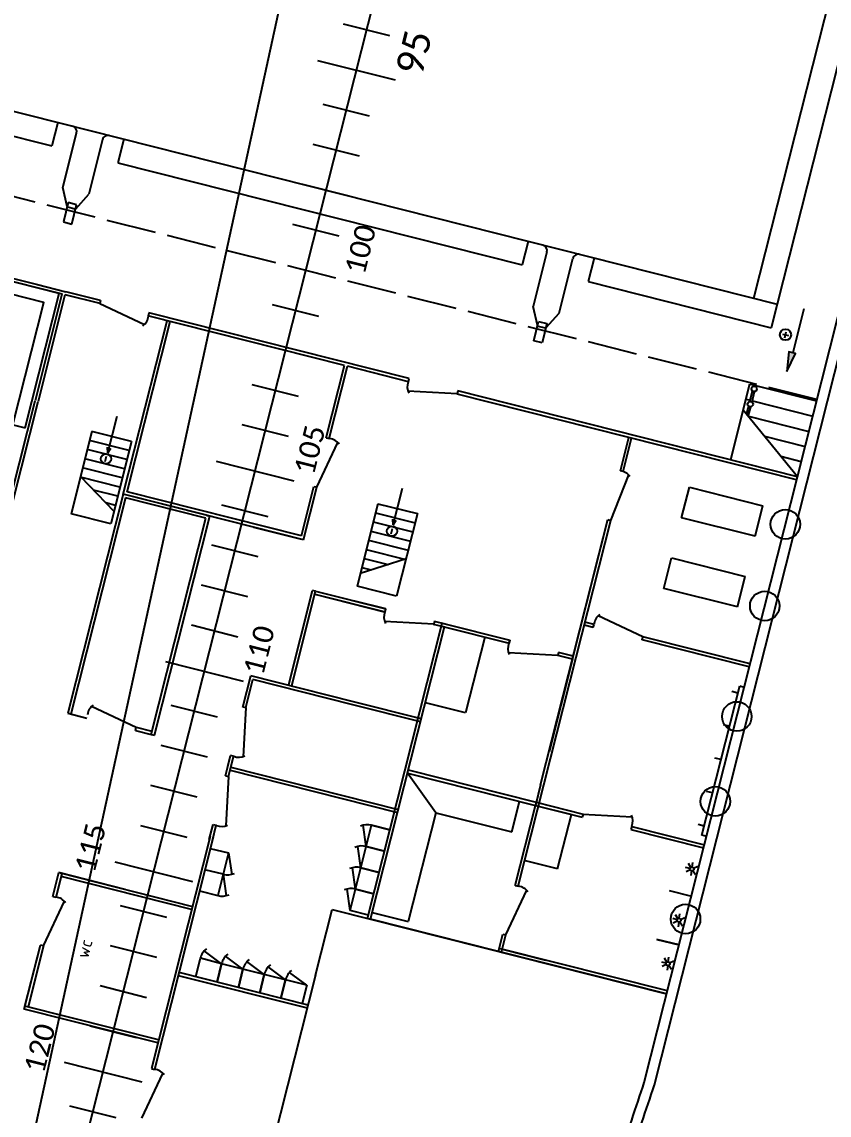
# Model space of a CAD drawing. Header units: metres. Extents: x 267365 to 277461, y 2088854 to 2108025.
# Drawn here: x 273076.6 to 273119.6, y 2095530 to 2095588.3 of the extents above; entities that cross this region are included whole.
import ezdxf

# ---------------------------------------------------------------- set-up
doc = ezdxf.new("R2010")
doc.units = ezdxf.units.M
doc.linetypes.add('ACAD_ISO02W100', pattern=[15, 12, -3])
doc.layers.add('BOAT', color=30, linetype='Continuous')
doc.layers.add('village', color=3, linetype='Continuous')
doc.styles.get("Standard").update_dxf_attribs({"font": 'calibri.ttf'})

# ---------------------------------------------------------------- blocks, each defined once
blk = doc.blocks.new('8')
for points in [[(33745, 20366), (33745, 20342), (33668, 20342)], [(33745, 20318), (33745, 20342), (33668, 20342)], [(33745, 16098), (33745, 16074), (33668, 16074)], [(33745, 16050), (33745, 16074), (33668, 16074)]]:
    blk.add_hatch(color=0).paths.add_polyline_path(points)
h = blk.add_hatch(color=0)
h.dxf.hatch_style = 1
h.paths.add_polyline_path([(37226, 11081), (37511, 11022), (37511, 11123)])
at = {"color": 0}
for p, q in [((35740, 25858), (35740, 21930)), ((35786, 25858), (35786, 21930)), ((35737, 21597), (35737, 22782)), ((38137, 22221), (37787, 22221)), ((33725, 22144), (33725, 21597)), ((35740, 21930), (35740, 21553)), ((35786, 21930), (35786, 21508)), ((36990, 21794), (37239, 21921)), ((37239, 21921), (38057, 21921)), ((37049, 21790), (36759, 21790)), ((36759, 21790), (36759, 21665)), ((36981, 21674), (36981, 21780)), ((37049, 21665), (37049, 21790)), ((33725, 21597), (35737, 21597)), ((36759, 21665), (37049, 21665)), ((36990, 21661), (37239, 21533)), ((31441, 21553), (34141, 21553)), ((31441, 21508), (34141, 21508)), ((35737, 21553), (34141, 21553)), ((35737, 21508), (34141, 21508)), ((35740, 20981), (35740, 21508)), ((35785, 20988), (35786, 21508)), ((38057, 21533), (37239, 21533)), ((38137, 21233), (37787, 21233)), ((35741, 20988), (35605, 20286)), ((35785, 20988), (35740, 20988)), ((33912, 20644), (32678, 20644)), ((32678, 20051), (32678, 20644)), ((33235, 20644), (32866, 20051)), ((33228, 20051), (33228, 20644)), ((33365, 20051), (33365, 20644)), ((33502, 20051), (33502, 20644)), ((33639, 20051), (33639, 20644)), ((33775, 20051), (33775, 20644)), ((33912, 20051), (33912, 20644)), ((33092, 20051), (33092, 20413)), ((33536, 20348), (33615, 20348)), ((33668, 20342), (33745, 20366)), ((33668, 20342), (34218, 20342)), ((33668, 20342), (33745, 20318)), ((32955, 20051), (32955, 20194)), ((35740, 17325), (35740, 20267)), ((35740, 20259), (35785, 20259)), ((35784, 16368), (35785, 20264)), ((33912, 20051), (32678, 20051)), ((33141, 19979), (29859, 19979)), ((29859, 19979), (29859, 19697)), ((33095, 19933), (29859, 19933)), ((33095, 18732), (33095, 19933)), ((33141, 18732), (33141, 19979)), ((33141, 19979), (35737, 19979)), ((33141, 17280), (33141, 19979)), ((33186, 19933), (35737, 19933)), ((33186, 17325), (33186, 19933)), ((25540, 17541), (25540, 19541)), ((25540, 19541), (26499, 19541)), ((25585, 17541), (25585, 19541)), ((25585, 19541), (26499, 19541)), ((26499, 19495), (26499, 19541)), ((27228, 19539), (27585, 19541)), ((27228, 19539), (27228, 19494)), ((27585, 18545), (27585, 19541)), ((27585, 19541), (27585, 17541)), ((29903, 18968), (30040, 19671)), ((26499, 19497), (27201, 19360)), ((27229, 19491), (27585, 19491)), ((27540, 17541), (27540, 19491)), ((29859, 18968), (29859, 18732)), ((29859, 18968), (29905, 18968)), ((29905, 18968), (29905, 18732)), ((24935, 18789), (24935, 17627)), ((24937, 18789), (24937, 17627)), ((27937, 18789), (27937, 17627)), ((27937, 18789), (27937, 17627)), ((29859, 18732), (33095, 18732)), ((29859, 18732), (29859, 18682)), ((30937, 18789), (30937, 17627)), ((33141, 18732), (33141, 18682)), ((33937, 18789), (33937, 17627)), ((39937, 18789), (39937, 17627)), ((29859, 18682), (33141, 18682)), ((24337, 17861), (24337, 18554)), ((25537, 17861), (25537, 18554)), ((26137, 17861), (26137, 18554)), ((26737, 17861), (26737, 18554)), ((27337, 17861), (27337, 18554)), ((28537, 17861), (28537, 18554)), ((29137, 17861), (29137, 18554)), ((29737, 17861), (29737, 18554)), ((30337, 17861), (30337, 18554)), ((31537, 17861), (31537, 18554)), ((32137, 17861), (32137, 18554)), ((32737, 17861), (32737, 18554)), ((33337, 17861), (33337, 18554)), ((34537, 17861), (34537, 18554)), ((35137, 17861), (35137, 18554)), ((36337, 17861), (36337, 18554)), ((37537, 17861), (37537, 18554)), ((38137, 17861), (38137, 18554)), ((38737, 17861), (38737, 18554)), ((39337, 17861), (39337, 18554)), ((40537, 17861), (40537, 18554)), ((13535, 18208), (100365, 18208)), ((24426, 17497), (25129, 17360)), ((28631, 17541), (25156, 17541)), ((25156, 17539), (25156, 17494)), ((25156, 17539), (25156, 17494)), ((28631, 17495), (25156, 17495)), ((26563, 17495), (26563, 15564)), ((26609, 17495), (26609, 15564)), ((27827, 17495), (27827, 17222)), ((28146, 17222), (28146, 17495)), ((28465, 17495), (28465, 17222)), ((28585, 17541), (28811, 17541)), ((28585, 17495), (28811, 17495)), ((28811, 17541), (28811, 17495)), ((29540, 17495), (28837, 17358)), ((29540, 17541), (29679, 17541)), ((29540, 17541), (29540, 17495)), ((29540, 17495), (29679, 17495)), ((29634, 17495), (29634, 14988)), ((29679, 17541), (29846, 17541)), ((29679, 17495), (29679, 14988)), ((29679, 17495), (29858, 17495)), ((29846, 17495), (29846, 17541)), ((30575, 17497), (29872, 17360)), ((30569, 17541), (31038, 17541)), ((30575, 17541), (30575, 17495)), ((30575, 17495), (30992, 17495)), ((30992, 16001), (30992, 17495)), ((31038, 16001), (31038, 17541)), ((33186, 17325), (33926, 17325)), ((33926, 17324), (33926, 17278)), ((34655, 17325), (35737, 17325)), ((34655, 17325), (34655, 17278)), ((34655, 17325), (34655, 17278)), ((26609, 17244), (26882, 17244)), ((26882, 16925), (26882, 17244)), ((26882, 16925), (27002, 17215)), ((28146, 17222), (27827, 17222)), ((28146, 17222), (27856, 17102)), ((28465, 17222), (28146, 17222)), ((28465, 17222), (28175, 17102)), ((33141, 17280), (33928, 17280)), ((33926, 17280), (34629, 17143)), ((34655, 17280), (35737, 17280)), ((35737, 16368), (35737, 17280)), ((26882, 16925), (26609, 16925)), ((26609, 16925), (26882, 16925)), ((26882, 16606), (26882, 16925)), ((26882, 16606), (27002, 16896)), ((31048, 16975), (32459, 16975)), ((31048, 16930), (32459, 16930)), ((32414, 16930), (32414, 15878)), ((32414, 16930), (32414, 15873)), ((32459, 16930), (32459, 16975)), ((32459, 16930), (32459, 15877)), ((32459, 16930), (32459, 15877)), ((26882, 16606), (26609, 16606)), ((26609, 16606), (26882, 16606)), ((26882, 16287), (26882, 16606)), ((26882, 16287), (27002, 16577)), ((32459, 15877), (32459, 16364)), ((33912, 16364), (32678, 16364)), ((32678, 15772), (32678, 16364)), ((33235, 15772), (32866, 16364)), ((32955, 16364), (32955, 16222)), ((33092, 16364), (33092, 16002)), ((33228, 16364), (33228, 15772)), ((33365, 16364), (33365, 15772)), ((33502, 16364), (33502, 15772)), ((33639, 16364), (33639, 15772)), ((33775, 16364), (33775, 15772)), ((33912, 16364), (33912, 15772)), ((35737, 16368), (35783, 16368)), ((26882, 16287), (26609, 16287)), ((26609, 16287), (26882, 16287)), ((26882, 15968), (26882, 16287)), ((26882, 15968), (27002, 16258)), ((35738, 15639), (35602, 16342)), ((33536, 16068), (33615, 16068)), ((33668, 16074), (33745, 16098)), ((33668, 16074), (34218, 16074)), ((33668, 16074), (33745, 16050)), ((26882, 15968), (26609, 15968)), ((26609, 15968), (26882, 15968)), ((26882, 15649), (26882, 15968)), ((26882, 15649), (27002, 15939)), ((30992, 14988), (30992, 16001)), ((31038, 14988), (31038, 16001)), ((32414, 15877), (32459, 15877)), ((32415, 15148), (32278, 15851)), ((33912, 15772), (32678, 15772)), ((27057, 15564), (24256, 15564)), ((26882, 15649), (26609, 15649)), ((27057, 15564), (28038, 15564)), ((28038, 15564), (28038, 10558)), ((35783, 15639), (35737, 15639)), ((35737, 10558), (35737, 15638)), ((35783, 10558), (35784, 15639)), ((28089, 15308), (28379, 15427)), ((28408, 15308), (28698, 15427)), ((28727, 15308), (29017, 15427)), ((29046, 15308), (29336, 15427)), ((28089, 15308), (28408, 15308)), ((28089, 15034), (28089, 15308)), ((28408, 15308), (28408, 15034)), ((28408, 15034), (28408, 15308)), ((28408, 15308), (28727, 15308)), ((28727, 15308), (28727, 15034)), ((28727, 15034), (28727, 15308)), ((28727, 15308), (29046, 15308)), ((29046, 15308), (29046, 15034)), ((29046, 15034), (29046, 15308)), ((29046, 15308), (29365, 15308)), ((29365, 15308), (29365, 15034)), ((29365, 15034), (29365, 15308)), ((32414, 15156), (32414, 14988)), ((32459, 15148), (32414, 15148)), ((32459, 15152), (32459, 14988)), ((38137, 15182), (37787, 15182)), ((28038, 15034), (32459, 15034)), ((28038, 13074), (28038, 14988)), ((28038, 14988), (32414, 14988)), ((28138, 14988), (28138, 14451)), ((29766, 14451), (30226, 14988)), ((30226, 14989), (30226, 13074)), ((30272, 14989), (30272, 13074)), ((31279, 14385), (31279, 14988)), ((32414, 15034), (32414, 14022)), ((32459, 15034), (32459, 14022)), ((36990, 14755), (37239, 14882)), ((38057, 14882), (37239, 14882)), ((36759, 14751), (37049, 14751)), ((36759, 14626), (36759, 14751)), ((37049, 14626), (36759, 14626)), ((36981, 14742), (36981, 14635)), ((36990, 14622), (37239, 14494)), ((37049, 14751), (37049, 14626)), ((29766, 14451), (28138, 14451)), ((29768, 14451), (29768, 13312)), ((37239, 14494), (38057, 14494)), ((32414, 14385), (31279, 14385)), ((38137, 14194), (37787, 14194)), ((32415, 13293), (32278, 13995)), ((32459, 14022), (32414, 14022)), ((32414, 14022), (32459, 14022)), ((29768, 13312), (30226, 13312)), ((32414, 13074), (32414, 13293)), ((32459, 13293), (32414, 13293)), ((32459, 13074), (32459, 13293)), ((28038, 10558), (28038, 13074)), ((28038, 13074), (28297, 13074)), ((28038, 13029), (28297, 13029)), ((28084, 10558), (28084, 13074)), ((28297, 13074), (28297, 13029)), ((28297, 13030), (29000, 12894)), ((29026, 13073), (30226, 13074)), ((29026, 13073), (29026, 13027)), ((29026, 13029), (32459, 13029)), ((29410, 12536), (29410, 13037)), ((30226, 13074), (30226, 12374)), ((30532, 13074), (30226, 13074)), ((30226, 13074), (30226, 12528)), ((30272, 13074), (30272, 12374)), ((30532, 13074), (34505, 13074)), ((32414, 13074), (31030, 13074)), ((32414, 13074), (34505, 13074)), ((32459, 13029), (34505, 13029)), ((32935, 12893), (32935, 13029)), ((32935, 12893), (32935, 13029)), ((32981, 12893), (32981, 13029)), ((32981, 12893), (32981, 13029)), ((33705, 13074), (34505, 13074)), ((34505, 13074), (34505, 13029)), ((34505, 13029), (35208, 12938)), ((35235, 13069), (35737, 13069)), ((35237, 13029), (35737, 13029)), ((32935, 12893), (32981, 12893)), ((32979, 12164), (33116, 12867)), ((29410, 12536), (30226, 12536)), ((30272, 12374), (30226, 12374)), ((30270, 12374), (30407, 11671)), ((32935, 10558), (32935, 12164)), ((32935, 12164), (32981, 12164)), ((32981, 10558), (32981, 12164)), ((33737, 10940), (33737, 12041)), ((33737, 12041), (34193, 12041)), ((34193, 12041), (34193, 10940)), ((34795, 10940), (34795, 12041)), ((34795, 12041), (35251, 12041)), ((35251, 12041), (35251, 10940)), ((30226, 11645), (30226, 10558)), ((30272, 11645), (30226, 11645)), ((30272, 11645), (30272, 10558)), ((35782, 10557), (36526, 11557)), ((35786, 11557), (36920, 11557)), ((36461, 11463), (36461, 10558)), ((36691, 11557), (36691, 11493)), ((36691, 11462), (36691, 10558)), ((36920, 11557), (36920, 11493)), ((36920, 11493), (36920, 10558)), ((37739, 11274), (37739, 11187)), ((36236, 11167), (36236, 10558)), ((37695, 11231), (37782, 11231)), ((38169, 11064), (37511, 11064)), ((28773, 10558), (28773, 10888)), ((28773, 10888), (28773, 10558)), ((29502, 10888), (29502, 10558)), ((33737, 10940), (34193, 10940)), ((34795, 10940), (35251, 10940)), ((36011, 10865), (36011, 10558)), ((28441, 10644), (28375, 10637)), ((28451, 10668), (28408, 10719)), ((28469, 10675), (28469, 10741)), ((28488, 10667), (28534, 10716)), ((28496, 10650), (28562, 10657)), ((29092, 10644), (29026, 10637)), ((29102, 10668), (29059, 10719)), ((29120, 10675), (29120, 10741)), ((29139, 10667), (29185, 10716)), ((29148, 10650), (29214, 10657)), ((29860, 10644), (29793, 10637)), ((29869, 10668), (29826, 10719)), ((29887, 10675), (29887, 10741)), ((29906, 10667), (29952, 10716)), ((29915, 10650), (29981, 10657)), ((26714, 10558), (35782, 10558)), ((28450, 10627), (28404, 10579)), ((28487, 10626), (28530, 10576)), ((29101, 10627), (29055, 10579)), ((29138, 10626), (29181, 10576)), ((29868, 10627), (29822, 10579)), ((29905, 10626), (29948, 10576)), ((35782, 10558), (38648, 10558)), ((26714, 10406), (84948, 10406))]:
    blk.add_line(p, q, dxfattribs=at)
at = {"color": 0, "linetype": 'ACAD_ISO02W100', "ltscale": 60}
blk.add_line((36937, 10558), (36937, 25858), dxfattribs=at)
at = {"color": 0, "ltscale": 100}
for p, q in [((37787, 24958), (37787, 22221)), ((38137, 24958), (38137, 11458)), ((37787, 21233), (37787, 15182)), ((37787, 14194), (37787, 11458)), ((62737, 11808), (38137, 11808)), ((63087, 11458), (37787, 11458))]:
    blk.add_line(p, q, dxfattribs=at)
at = {"color": 0, "linetype": 'ByBlock', "ltscale": 15}
for p, q in [((26499, 19495), (25585, 19495)), ((28084, 13029), (28084, 12380)), ((30535, 10626), (30535, 10717)), ((31032, 10626), (31032, 10717)), ((31032, 10626), (31032, 10717)), ((31530, 10626), (31530, 10717)), ((31530, 10626), (31530, 10717)), ((32027, 10626), (32027, 10717)), ((32027, 10626), (32027, 10717)), ((32525, 10626), (32525, 10717)), ((32525, 10626), (32525, 10717)), ((30397, 10558), (30397, 10626)), ((30397, 10626), (32634, 10626)), ((32634, 10626), (32634, 10558))]:
    blk.add_line(p, q, dxfattribs=at)
at = {"color": 0, "linetype": 'ByBlock'}
blk.add_line((33141, 18029), (33141, 17333), dxfattribs=at)
at = {"color": 0, "linetype": 'Continuous'}
for p, q in [((36456, 11463), (36602, 11463)), ((36456, 11463), (36602, 11463)), ((36479, 11494), (36601, 11494)), ((36479, 11494), (36601, 11494)), ((36674, 11494), (36828, 11494)), ((36674, 11494), (36828, 11494)), ((36674, 11463), (36829, 11463)), ((36674, 11463), (36829, 11463))]:
    blk.add_line(p, q, dxfattribs=at)
at = {"color": 0}
blk.add_lwpolyline([(33725, 21779), (35555, 21779), (35555, 22782)], dxfattribs=at)
blk.add_lwpolyline([(37226, 11081), (37511, 11022), (37511, 11123)], close=True, dxfattribs=at)
for centre, radius in [((33576, 20348), 73.9), ((33576, 16068), 73.9), ((37739, 11231), 81), ((28469, 10647), 27.8), ((29160, 10558), 214), ((29120, 10647), 27.8), ((29887, 10647), 27.8), ((30922, 10558), 214), ((32194, 10558), 214), ((33848, 10558), 214), ((35071, 10558), 214)]:
    blk.add_circle(centre, radius, dxfattribs=at)
at = {"color": 0, "linetype": 'Continuous'}
for centre in [(36638, 11479), (36865, 11479)]:
    blk.add_circle(centre, 39.3, dxfattribs=at)
at = {"color": 0}
for centre, radius, start, end in [((38057, 22001), 80, 270, 0), ((36996, 21780), 15, 116.4101, 180), ((36996, 21674), 15, 180, 243.5899), ((38057, 21453), 80, 0, 90), ((35707, 20450), 194, 229.2185, 278.4512), ((29938, 19506), 194, 49.2185, 98.4512), ((27037, 19463), 194, 319.2185, 8.4512), ((24965, 17463), 194, 319.2185, 8.4512), ((29002, 17461), 194, 171.5488, 220.7815), ((30037, 17463), 194, 171.5488, 220.7815), ((26882, 16988), 257, 52.8234, 90), ((28084, 17222), 257, 180, 217.1766), ((28403, 17222), 257, 180, 217.1766), ((34464, 17245), 194, 319.2185, 8.4512), ((26882, 16669), 257, 52.8234, 90), ((26882, 16350), 257, 52.8234, 90), ((35704, 16177), 194, 81.5488, 130.7815), ((26882, 16031), 257, 52.8234, 90), ((26882, 15712), 257, 52.8234, 90), ((32381, 15686), 194, 81.5488, 130.7815), ((28151, 15308), 257, 0, 37.1766), ((28470, 15308), 257, 0, 37.1766), ((28789, 15308), 257, 0, 37.1766), ((29108, 15308), 257, 0, 37.1766), ((38057, 14962), 80, 270, 0), ((36996, 14742), 15, 116.4101, 180), ((36996, 14635), 15, 180, 243.5899), ((38057, 14414), 80, 0, 90), ((32381, 13831), 194, 81.5488, 130.7815), ((28835, 12996), 194, 319.2185, 8.4512), ((35043, 13040), 194, 319.2185, 8.4512), ((33013, 12702), 194, 49.2185, 98.4512), ((30304, 11836), 194, 261.5488, 310.7815)]:
    blk.add_arc(centre, radius, start, end, dxfattribs=at)
for points, knots in [([(17786, 12325), (19057, 12033), (21641, 11438), (24603, 10710), (26331, 10585), (26714, 10558)], [152.655828, 152.655828, 152.655828, 152.655828, 4070.621524, 8112.099803, 9262.792997, 9262.792997, 9262.792997, 9262.792997]), ([(25088, 10565), (25097, 10563), (25711, 10480), (26331, 10435), (26714, 10406)], [7400.772194, 7400.772194, 7400.772194, 7400.772194, 8112.099803, 9262.792997, 9262.792997, 9262.792997, 9262.792997])]:
    blk.add_open_spline(points, degree=3, knots=knots, dxfattribs=at)
at = {"color": 0, "attachment_point": 1}
for s, insert, char_height in [('120', (24691, 19334), 300), ('115', (27691, 19334), 300), ('110', (31073, 17665), 300), ('105', (34073, 17665), 300), ('100', (37073, 17665), 300), ('95', (40073, 17665), 400)]:
    blk.add_mtext_dynamic_manual_height_columns(s, width=413.33, gutter_width=12.5, heights=[0], dxfattribs=dict(at, insert=insert, char_height=char_height))
at = {"color": 0, "insert": (25865, 18818), "char_height": 455.75, "width": 1482.63, "attachment_point": 7}
blk.add_mtext('\\pxqc;{\\fISOCPEUR|b0|i0|c0|p34;\\H0.4x;wc}', dxfattribs=at)

msp = doc.modelspace()

# ---------------------------------------------------------------- linework, layer by layer
at = {"layer": 'village', "color": 3}
msp.add_lwpolyline([(273230.672, 2096735.656), (273194.126, 2096540.337), (273152.417, 2096430.13), (273109.8, 2096432.039), (272979.49, 2096464.649), (272927.956, 2096461.981), (272941.873, 2096403.779), (273083.56, 2096348.924), (273139.446, 2096369.522), (273126.753, 2096275.255), (273145.248, 2096205.891), (273197.472, 2096123.41), (273197.976, 2096060.658), (273167.393, 2095959.489), (273137.048, 2095831.48), (273122.129, 2095734.942), (273055.09, 2095427.316), (273026.661, 2095337.426), (273002.953, 2095218.417), (272970.339, 2095092.579)], dxfattribs=at)

# ---------------------------------------------------------------- block references
at = {"layer": 'BOAT', "xscale": 0.003670803171036142, "yscale": 0.003670803171036142, "zscale": 0.003670803171036142, "rotation": 75.81463064815955}
msp.add_blockref('8', (273123.312, 2095427.214), dxfattribs=at)

doc.saveas('drawing.dxf')
